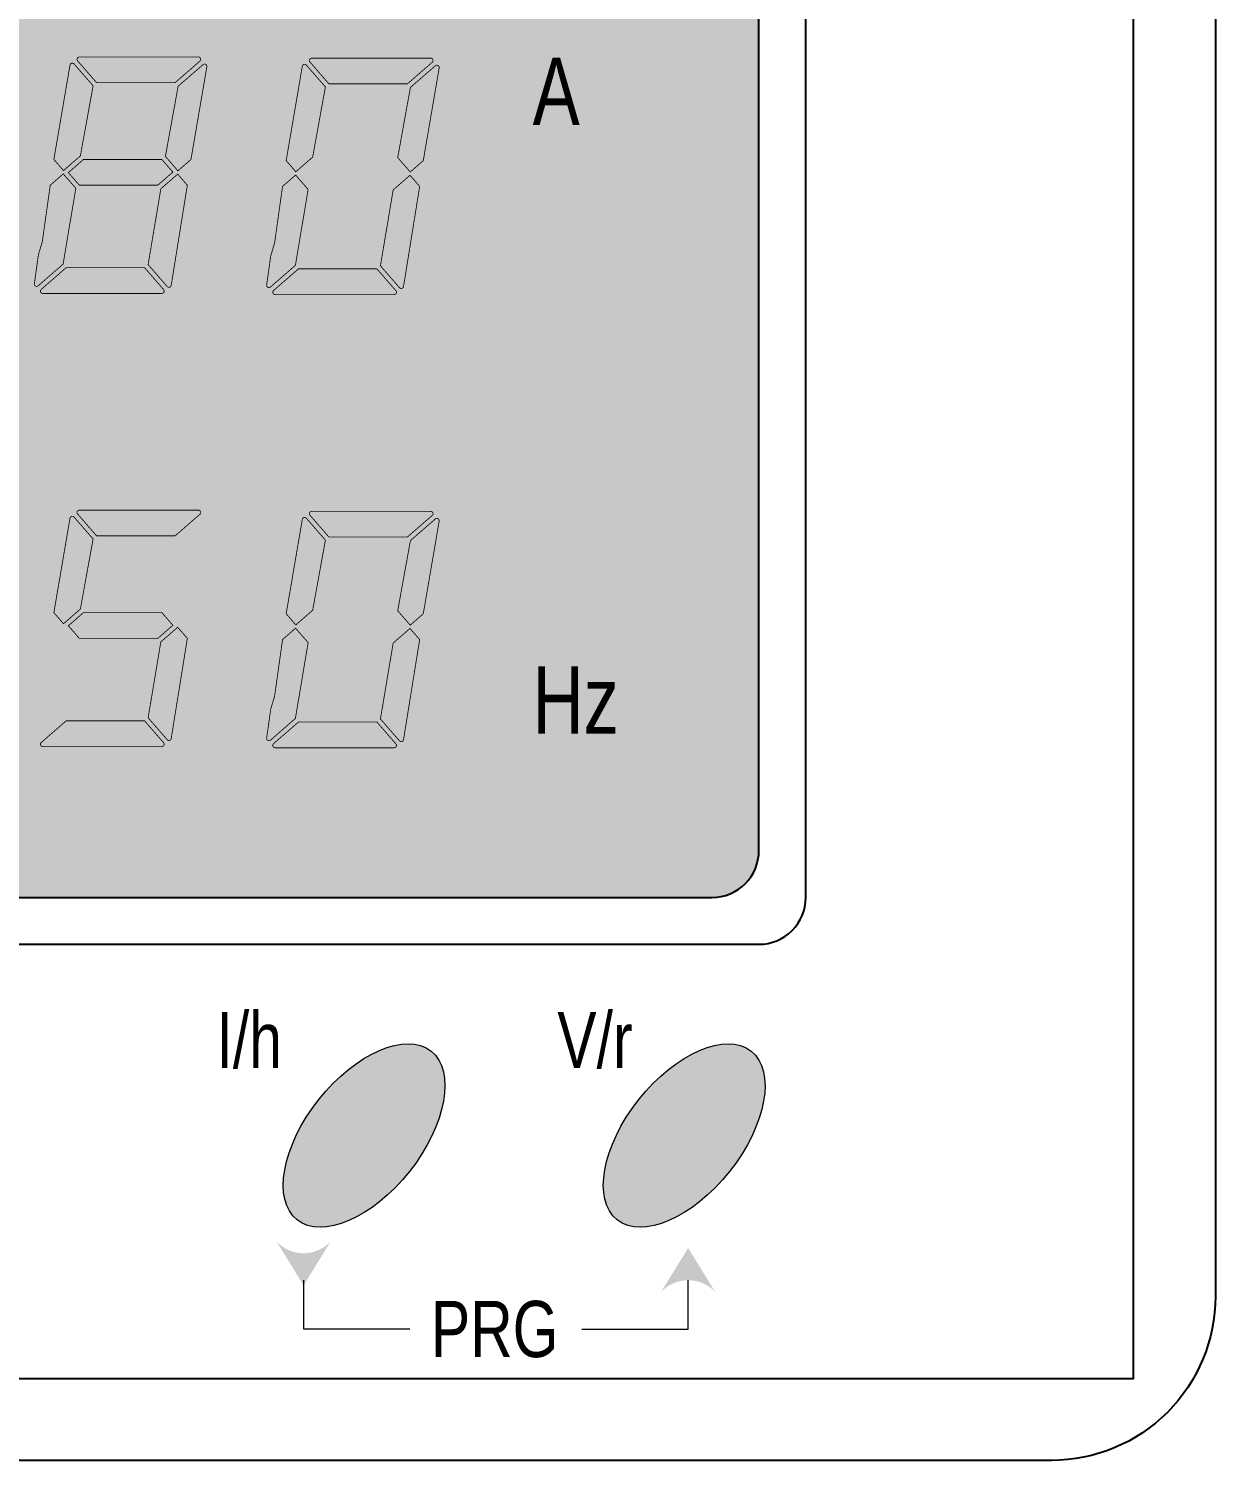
# Model space of a CAD drawing. Header units: inches. Extents: x 21 to 136330, y 8 to 58290.
# Drawn here: x 29171.1 to 29221.8, y 44334.2 to 44395.4 of the extents above; entities that cross this region are included whole.
import ezdxf

# ---------------------------------------------------------------- set-up
doc = ezdxf.new("R2010")
doc.units = ezdxf.units.IN
doc.header["$MEASUREMENT"] = 0
doc.layers.add('Text', color=4, linetype='Continuous')
doc.styles.add('T25', font='', dxfattribs={"width": 0.8})
doc.styles.get('T25').set_extended_font_data('Dotum')

# ---------------------------------------------------------------- blocks, each defined once
blk = doc.blocks.new('*U118')
at = {"lineweight": 9}
h = blk.add_hatch(color=250, dxfattribs=at)
h.set_gradient(color1=(217, 227, 231), color2=(224, 232, 235), one_color=1, tint=0.9, name='INVCYLINDER')
edge = h.paths.add_edge_path()
edge.add_line((-28, -74.958), (28, -74.958))
edge.add_arc((28, -72.958), 2, 270, 360)
edge.add_line((30, -72.958), (30, -16.958))
edge.add_arc((28, -16.958), 2, 0, 90)
edge.add_line((28, -14.958), (-28, -14.958))
edge.add_arc((-28, -16.958), 2, 90, 180)
edge.add_line((-30, -16.958), (-30, -72.958))
edge.add_arc((-28, -72.958), 2, 180, 270)
h = blk.add_hatch(color=2, dxfattribs=at)
edge = h.paths.add_edge_path()
edge.add_ellipse((13.134, -85.125), major_axis=(2.86, 3.604), ratio=0.53719, start_angle=0, end_angle=360)
h = blk.add_hatch(color=2, dxfattribs=at)
edge = h.paths.add_edge_path()
edge.add_ellipse((26.808, -85.125), major_axis=(2.86, 3.604), ratio=0.53719, start_angle=0, end_angle=360)
h = blk.add_hatch(color=2)
edge = h.paths.add_edge_path()
edge.add_arc((10.55, -88.567), 1.587, 223.66116, 316.33884)
edge.add_line((11.698, -89.663), (10.55, -91.531))
edge.add_line((10.55, -91.531), (9.401, -89.663))
h = blk.add_hatch(color=2)
edge = h.paths.add_edge_path()
edge.add_arc((26.977, -92.892), 1.587, 403.66116, 496.33884)
edge.add_line((25.829, -91.796), (26.977, -89.928))
edge.add_line((26.977, -89.928), (28.126, -91.796))
at = {"color": 2, "lineweight": 9}
for p, q in [((10.553, -93.394), (10.553, -91.307)), ((26.974, -93.394), (26.974, -91.307)), ((15.089, -93.394), (10.553, -93.394)), ((22.438, -93.394), (26.974, -93.394))]:
    blk.add_line(p, q, dxfattribs=at)
for points in [[(-42.5, 0), (42.5, 0, -0.414214), (49.5, -7), (49.5, -92, -0.414214), (42.5, -99), (-42.5, -99, -0.414214), (-49.5, -92), (-49.5, -7, -0.414214)], [(-28, -74.958), (28, -74.958, 0.414214), (30, -72.958), (30, -16.958, 0.414214), (28, -14.958), (-28, -14.958, 0.414214), (-30, -16.958), (-30, -72.958, 0.414214)]]:
    blk.add_lwpolyline(points, format="xyb", close=True)
at = {"color": 56}
blk.add_lwpolyline([(-46, -95.5), (46, -95.5), (46, -3.5), (-46, -3.5)], close=True, dxfattribs=at)
at = {"color": 252, "true_color": 0x9e9e8a}
blk.add_lwpolyline([(-30, -76.958), (30, -76.958, 0.414214), (32, -74.958), (32, -14.958, 0.414214), (30, -12.958), (-30, -12.958, 0.414214), (-32, -14.958), (-32, -74.958, 0.414214)], format="xyb", close=True, dxfattribs=at)
at = {"color": 250, "linetype": 'ByBlock', "lineweight": -2, "const_width": 0.0353}
for points in [[(0.895, -39.222), (0.888, -39.213), (0.882, -39.203), (0.877, -39.192), (0.873, -39.181), (0.871, -39.169), (0.871, -39.157), (0.874, -39.13), (0.884, -39.106), (0.9, -39.086), (0.92, -39.071), (0.944, -39.06), (0.971, -39.057), (6.056, -39.057), (6.082, -39.06), (6.106, -39.071), (6.127, -39.086), (6.142, -39.106), (6.152, -39.13), (6.156, -39.157), (6.155, -39.172), (6.152, -39.185), (6.147, -39.199), (6.14, -39.211), (6.132, -39.222), (6.121, -39.232), (5.058, -40.157), (1.707, -40.157)], [(0.895, -39.222), (0.888, -39.213), (0.882, -39.203), (0.877, -39.192), (0.873, -39.181), (0.871, -39.169), (0.871, -39.157), (0.874, -39.13), (0.884, -39.106), (0.9, -39.086), (0.92, -39.071), (0.944, -39.06), (0.971, -39.057), (6.056, -39.057), (6.082, -39.06), (6.106, -39.071), (6.127, -39.086), (6.142, -39.106), (6.152, -39.13), (6.156, -39.157), (6.155, -39.172), (6.152, -39.185), (6.147, -39.199), (6.14, -39.211), (6.132, -39.222), (6.121, -39.232), (5.058, -40.157), (1.707, -40.157)], [(0.895, -39.222), (0.888, -39.213), (0.882, -39.203), (0.877, -39.192), (0.873, -39.181), (0.871, -39.169), (0.871, -39.157), (0.874, -39.13), (0.884, -39.106), (0.9, -39.086), (0.92, -39.071), (0.944, -39.06), (0.971, -39.057), (6.056, -39.057), (6.082, -39.06), (6.106, -39.071), (6.127, -39.086), (6.142, -39.106), (6.152, -39.13), (6.156, -39.157), (6.155, -39.172), (6.152, -39.185), (6.147, -39.199), (6.14, -39.211), (6.132, -39.222), (6.121, -39.232), (5.058, -40.157), (1.707, -40.157)], [(0.895, -39.222), (0.888, -39.213), (0.882, -39.203), (0.877, -39.192), (0.873, -39.181), (0.871, -39.169), (0.871, -39.157), (0.874, -39.13), (0.884, -39.106), (0.9, -39.086), (0.92, -39.071), (0.944, -39.06), (0.971, -39.057), (6.056, -39.057), (6.082, -39.06), (6.106, -39.071), (6.127, -39.086), (6.142, -39.106), (6.152, -39.13), (6.156, -39.157), (6.155, -39.172), (6.152, -39.185), (6.147, -39.199), (6.14, -39.211), (6.132, -39.222), (6.121, -39.232), (5.058, -40.157), (1.707, -40.157)], [(10.82, -39.272), (10.812, -39.263), (10.806, -39.253), (10.801, -39.242), (10.798, -39.231), (10.796, -39.219), (10.795, -39.207), (10.799, -39.18), (10.809, -39.156), (10.824, -39.136), (10.845, -39.121), (10.868, -39.11), (10.895, -39.107), (15.98, -39.107), (16.007, -39.11), (16.031, -39.121), (16.051, -39.136), (16.067, -39.156), (16.077, -39.18), (16.08, -39.207), (16.079, -39.222), (16.076, -39.235), (16.071, -39.249), (16.065, -39.261), (16.056, -39.272), (16.046, -39.282), (14.982, -40.207), (11.632, -40.207)], [(10.82, -39.272), (10.812, -39.263), (10.806, -39.253), (10.801, -39.242), (10.798, -39.231), (10.796, -39.219), (10.795, -39.207), (10.799, -39.18), (10.809, -39.156), (10.824, -39.136), (10.845, -39.121), (10.868, -39.11), (10.895, -39.107), (15.98, -39.107), (16.007, -39.11), (16.031, -39.121), (16.051, -39.136), (16.067, -39.156), (16.077, -39.18), (16.08, -39.207), (16.079, -39.222), (16.076, -39.235), (16.071, -39.249), (16.065, -39.261), (16.056, -39.272), (16.046, -39.282), (14.982, -40.207), (11.632, -40.207)], [(10.82, -39.272), (10.812, -39.263), (10.806, -39.253), (10.801, -39.242), (10.798, -39.231), (10.796, -39.219), (10.795, -39.207), (10.799, -39.18), (10.809, -39.156), (10.824, -39.136), (10.845, -39.121), (10.868, -39.11), (10.895, -39.107), (15.98, -39.107), (16.007, -39.11), (16.031, -39.121), (16.051, -39.136), (16.067, -39.156), (16.077, -39.18), (16.08, -39.207), (16.079, -39.222), (16.076, -39.235), (16.071, -39.249), (16.065, -39.261), (16.056, -39.272), (16.046, -39.282), (14.982, -40.207), (11.632, -40.207)], [(10.82, -39.272), (10.812, -39.263), (10.806, -39.253), (10.801, -39.242), (10.798, -39.231), (10.796, -39.219), (10.795, -39.207), (10.799, -39.18), (10.809, -39.156), (10.824, -39.136), (10.845, -39.121), (10.868, -39.11), (10.895, -39.107), (15.98, -39.107), (16.007, -39.11), (16.031, -39.121), (16.051, -39.136), (16.067, -39.156), (16.077, -39.18), (16.08, -39.207), (16.079, -39.222), (16.076, -39.235), (16.071, -39.249), (16.065, -39.261), (16.056, -39.272), (16.046, -39.282), (14.982, -40.207), (11.632, -40.207)], [(0.293, -43.909), (-0.119, -43.435), (0.57, -39.405), (0.576, -39.382), (0.587, -39.361), (0.603, -39.344), (0.622, -39.331), (0.644, -39.322), (0.669, -39.319), (0.683, -39.32), (0.697, -39.323), (0.71, -39.328), (0.723, -39.335), (0.734, -39.343), (0.744, -39.354), (1.557, -40.288), (1.013, -43.284)], [(0.293, -43.909), (-0.119, -43.435), (0.57, -39.405), (0.576, -39.382), (0.587, -39.361), (0.603, -39.344), (0.622, -39.331), (0.644, -39.322), (0.669, -39.319), (0.683, -39.32), (0.697, -39.323), (0.71, -39.328), (0.723, -39.335), (0.734, -39.343), (0.744, -39.354), (1.557, -40.288), (1.013, -43.284)], [(0.293, -43.909), (-0.119, -43.435), (0.57, -39.405), (0.576, -39.382), (0.587, -39.361), (0.603, -39.344), (0.622, -39.331), (0.644, -39.322), (0.669, -39.319), (0.683, -39.32), (0.697, -39.323), (0.71, -39.328), (0.723, -39.335), (0.734, -39.343), (0.744, -39.354), (1.557, -40.288), (1.013, -43.284)], [(0.293, -43.909), (-0.119, -43.435), (0.57, -39.405), (0.576, -39.382), (0.587, -39.361), (0.603, -39.344), (0.622, -39.331), (0.644, -39.322), (0.669, -39.319), (0.683, -39.32), (0.697, -39.323), (0.71, -39.328), (0.723, -39.335), (0.734, -39.343), (0.744, -39.354), (1.557, -40.288), (1.013, -43.284)], [(4.646, -43.304), (5.189, -40.308), (6.253, -39.383), (6.262, -39.376), (6.273, -39.37), (6.283, -39.365), (6.294, -39.361), (6.306, -39.359), (6.318, -39.359), (6.345, -39.362), (6.369, -39.372), (6.389, -39.388), (6.405, -39.408), (6.415, -39.432), (6.418, -39.459), (6.418, -39.461), (6.418, -39.463), (6.418, -39.466), (6.418, -39.468), (6.418, -39.47), (6.417, -39.473), (5.738, -43.435), (5.181, -43.919)], [(4.646, -43.304), (5.189, -40.308), (6.253, -39.383), (6.262, -39.376), (6.273, -39.37), (6.283, -39.365), (6.294, -39.361), (6.306, -39.359), (6.318, -39.359), (6.345, -39.362), (6.369, -39.372), (6.389, -39.388), (6.405, -39.408), (6.415, -39.432), (6.418, -39.459), (6.418, -39.461), (6.418, -39.463), (6.418, -39.466), (6.418, -39.468), (6.418, -39.47), (6.417, -39.473), (5.738, -43.435), (5.181, -43.919)], [(4.646, -43.304), (5.189, -40.308), (6.253, -39.383), (6.262, -39.376), (6.273, -39.37), (6.283, -39.365), (6.294, -39.361), (6.306, -39.359), (6.318, -39.359), (6.345, -39.362), (6.369, -39.372), (6.389, -39.388), (6.405, -39.408), (6.415, -39.432), (6.418, -39.459), (6.418, -39.461), (6.418, -39.463), (6.418, -39.466), (6.418, -39.468), (6.418, -39.47), (6.417, -39.473), (5.738, -43.435), (5.181, -43.919)], [(4.646, -43.304), (5.189, -40.308), (6.253, -39.383), (6.262, -39.376), (6.273, -39.37), (6.283, -39.365), (6.294, -39.361), (6.306, -39.359), (6.318, -39.359), (6.345, -39.362), (6.369, -39.372), (6.389, -39.388), (6.405, -39.408), (6.415, -39.432), (6.418, -39.459), (6.418, -39.461), (6.418, -39.463), (6.418, -39.466), (6.418, -39.468), (6.418, -39.47), (6.417, -39.473), (5.738, -43.435), (5.181, -43.919)], [(10.218, -43.959), (9.805, -43.485), (10.494, -39.455), (10.5, -39.432), (10.512, -39.411), (10.527, -39.394), (10.547, -39.381), (10.569, -39.372), (10.593, -39.369), (10.608, -39.37), (10.622, -39.373), (10.635, -39.378), (10.647, -39.385), (10.658, -39.393), (10.669, -39.404), (11.481, -40.338), (10.937, -43.334)], [(10.218, -43.959), (9.805, -43.485), (10.494, -39.455), (10.5, -39.432), (10.512, -39.411), (10.527, -39.394), (10.547, -39.381), (10.569, -39.372), (10.593, -39.369), (10.608, -39.37), (10.622, -39.373), (10.635, -39.378), (10.647, -39.385), (10.658, -39.393), (10.669, -39.404), (11.481, -40.338), (10.937, -43.334)], [(10.218, -43.959), (9.805, -43.485), (10.494, -39.455), (10.5, -39.432), (10.512, -39.411), (10.527, -39.394), (10.547, -39.381), (10.569, -39.372), (10.593, -39.369), (10.608, -39.37), (10.622, -39.373), (10.635, -39.378), (10.647, -39.385), (10.658, -39.393), (10.669, -39.404), (11.481, -40.338), (10.937, -43.334)], [(10.218, -43.959), (9.805, -43.485), (10.494, -39.455), (10.5, -39.432), (10.512, -39.411), (10.527, -39.394), (10.547, -39.381), (10.569, -39.372), (10.593, -39.369), (10.608, -39.37), (10.622, -39.373), (10.635, -39.378), (10.647, -39.385), (10.658, -39.393), (10.669, -39.404), (11.481, -40.338), (10.937, -43.334)], [(14.57, -43.354), (15.113, -40.358), (16.177, -39.433), (16.187, -39.426), (16.197, -39.42), (16.207, -39.415), (16.219, -39.411), (16.23, -39.409), (16.243, -39.409), (16.269, -39.412), (16.293, -39.422), (16.313, -39.438), (16.329, -39.458), (16.339, -39.482), (16.343, -39.509), (16.343, -39.511), (16.342, -39.513), (16.342, -39.516), (16.342, -39.518), (16.342, -39.52), (16.342, -39.523), (15.662, -43.485), (15.105, -43.969)], [(14.57, -43.354), (15.113, -40.358), (16.177, -39.433), (16.187, -39.426), (16.197, -39.42), (16.207, -39.415), (16.219, -39.411), (16.23, -39.409), (16.243, -39.409), (16.269, -39.412), (16.293, -39.422), (16.313, -39.438), (16.329, -39.458), (16.339, -39.482), (16.343, -39.509), (16.343, -39.511), (16.342, -39.513), (16.342, -39.516), (16.342, -39.518), (16.342, -39.52), (16.342, -39.523), (15.662, -43.485), (15.105, -43.969)], [(14.57, -43.354), (15.113, -40.358), (16.177, -39.433), (16.187, -39.426), (16.197, -39.42), (16.207, -39.415), (16.219, -39.411), (16.23, -39.409), (16.243, -39.409), (16.269, -39.412), (16.293, -39.422), (16.313, -39.438), (16.329, -39.458), (16.339, -39.482), (16.343, -39.509), (16.343, -39.511), (16.342, -39.513), (16.342, -39.516), (16.342, -39.518), (16.342, -39.52), (16.342, -39.523), (15.662, -43.485), (15.105, -43.969)], [(14.57, -43.354), (15.113, -40.358), (16.177, -39.433), (16.187, -39.426), (16.197, -39.42), (16.207, -39.415), (16.219, -39.411), (16.23, -39.409), (16.243, -39.409), (16.269, -39.412), (16.293, -39.422), (16.313, -39.438), (16.329, -39.458), (16.339, -39.482), (16.343, -39.509), (16.343, -39.511), (16.342, -39.513), (16.342, -39.516), (16.342, -39.518), (16.342, -39.52), (16.342, -39.523), (15.662, -43.485), (15.105, -43.969)], [(0.97, -44.535), (0.5, -43.995), (1.144, -43.435), (4.495, -43.435), (4.964, -43.975), (4.32, -44.535)], [(0.97, -44.535), (0.5, -43.995), (1.144, -43.435), (4.495, -43.435), (4.964, -43.975), (4.32, -44.535)], [(0.97, -44.535), (0.5, -43.995), (1.144, -43.435), (4.495, -43.435), (4.964, -43.975), (4.32, -44.535)], [(0.97, -44.535), (0.5, -43.995), (1.144, -43.435), (4.495, -43.435), (4.964, -43.975), (4.32, -44.535)], [(-0.788, -48.83), (0.275, -47.906), (0.819, -44.666), (0.284, -44.05), (-0.274, -44.535), (-0.324, -44.894), (-0.45, -45.791), (-0.614, -46.957), (-0.778, -47.496), (-0.904, -48.394), (-0.954, -48.755), (-0.951, -48.782), (-0.94, -48.805), (-0.925, -48.826), (-0.905, -48.841), (-0.881, -48.851), (-0.854, -48.855), (-0.842, -48.854), (-0.83, -48.852), (-0.819, -48.849), (-0.808, -48.844), (-0.798, -48.838)], [(-0.788, -48.83), (0.275, -47.906), (0.819, -44.666), (0.284, -44.05), (-0.274, -44.535), (-0.324, -44.894), (-0.45, -45.791), (-0.614, -46.957), (-0.778, -47.496), (-0.904, -48.394), (-0.954, -48.755), (-0.951, -48.782), (-0.94, -48.805), (-0.925, -48.826), (-0.905, -48.841), (-0.881, -48.851), (-0.854, -48.855), (-0.842, -48.854), (-0.83, -48.852), (-0.819, -48.849), (-0.808, -48.844), (-0.798, -48.838)], [(-0.788, -48.83), (0.275, -47.906), (0.819, -44.666), (0.284, -44.05), (-0.274, -44.535), (-0.324, -44.894), (-0.45, -45.791), (-0.614, -46.957), (-0.778, -47.496), (-0.904, -48.394), (-0.954, -48.755), (-0.951, -48.782), (-0.94, -48.805), (-0.925, -48.826), (-0.905, -48.841), (-0.881, -48.851), (-0.854, -48.855), (-0.842, -48.854), (-0.83, -48.852), (-0.819, -48.849), (-0.808, -48.844), (-0.798, -48.838)], [(-0.788, -48.83), (0.275, -47.906), (0.819, -44.666), (0.284, -44.05), (-0.274, -44.535), (-0.324, -44.894), (-0.45, -45.791), (-0.614, -46.957), (-0.778, -47.496), (-0.904, -48.394), (-0.954, -48.755), (-0.951, -48.782), (-0.94, -48.805), (-0.925, -48.826), (-0.905, -48.841), (-0.881, -48.851), (-0.854, -48.855), (-0.842, -48.854), (-0.83, -48.852), (-0.819, -48.849), (-0.808, -48.844), (-0.798, -48.838)], [(5.583, -44.535), (5.171, -44.06), (4.451, -44.686), (3.908, -47.926), (4.72, -48.86), (4.73, -48.871), (4.742, -48.879), (4.754, -48.886), (4.767, -48.891), (4.781, -48.894), (4.795, -48.894), (4.82, -48.892), (4.842, -48.883), (4.861, -48.87), (4.877, -48.853), (4.888, -48.832), (4.894, -48.808)], [(5.583, -44.535), (5.171, -44.06), (4.451, -44.686), (3.908, -47.926), (4.72, -48.86), (4.73, -48.871), (4.742, -48.879), (4.754, -48.886), (4.767, -48.891), (4.781, -48.894), (4.795, -48.894), (4.82, -48.892), (4.842, -48.883), (4.861, -48.87), (4.877, -48.853), (4.888, -48.832), (4.894, -48.808)], [(5.583, -44.535), (5.171, -44.06), (4.451, -44.686), (3.908, -47.926), (4.72, -48.86), (4.73, -48.871), (4.742, -48.879), (4.754, -48.886), (4.767, -48.891), (4.781, -48.894), (4.795, -48.894), (4.82, -48.892), (4.842, -48.883), (4.861, -48.87), (4.877, -48.853), (4.888, -48.832), (4.894, -48.808)], [(5.583, -44.535), (5.171, -44.06), (4.451, -44.686), (3.908, -47.926), (4.72, -48.86), (4.73, -48.871), (4.742, -48.879), (4.754, -48.886), (4.767, -48.891), (4.781, -48.894), (4.795, -48.894), (4.82, -48.892), (4.842, -48.883), (4.861, -48.87), (4.877, -48.853), (4.888, -48.832), (4.894, -48.808)], [(9.136, -48.88), (10.199, -47.956), (10.743, -44.716), (10.208, -44.1), (9.651, -44.585), (9.6, -44.944), (9.474, -45.841), (9.31, -47.007), (9.147, -47.546), (9.021, -48.444), (8.97, -48.805), (8.974, -48.832), (8.984, -48.855), (9, -48.876), (9.02, -48.891), (9.044, -48.901), (9.07, -48.905), (9.083, -48.904), (9.094, -48.902), (9.105, -48.899), (9.116, -48.894), (9.126, -48.888)], [(9.136, -48.88), (10.199, -47.956), (10.743, -44.716), (10.208, -44.1), (9.651, -44.585), (9.6, -44.944), (9.474, -45.841), (9.31, -47.007), (9.147, -47.546), (9.021, -48.444), (8.97, -48.805), (8.974, -48.832), (8.984, -48.855), (9, -48.876), (9.02, -48.891), (9.044, -48.901), (9.07, -48.905), (9.083, -48.904), (9.094, -48.902), (9.105, -48.899), (9.116, -48.894), (9.126, -48.888)], [(9.136, -48.88), (10.199, -47.956), (10.743, -44.716), (10.208, -44.1), (9.651, -44.585), (9.6, -44.944), (9.474, -45.841), (9.31, -47.007), (9.147, -47.546), (9.021, -48.444), (8.97, -48.805), (8.974, -48.832), (8.984, -48.855), (9, -48.876), (9.02, -48.891), (9.044, -48.901), (9.07, -48.905), (9.083, -48.904), (9.094, -48.902), (9.105, -48.899), (9.116, -48.894), (9.126, -48.888)], [(9.136, -48.88), (10.199, -47.956), (10.743, -44.716), (10.208, -44.1), (9.651, -44.585), (9.6, -44.944), (9.474, -45.841), (9.31, -47.007), (9.147, -47.546), (9.021, -48.444), (8.97, -48.805), (8.974, -48.832), (8.984, -48.855), (9, -48.876), (9.02, -48.891), (9.044, -48.901), (9.07, -48.905), (9.083, -48.904), (9.094, -48.902), (9.105, -48.899), (9.116, -48.894), (9.126, -48.888)], [(15.508, -44.585), (15.095, -44.11), (14.376, -44.736), (13.832, -47.976), (14.644, -48.91), (14.655, -48.921), (14.666, -48.929), (14.678, -48.936), (14.691, -48.941), (14.705, -48.944), (14.72, -48.944), (14.744, -48.942), (14.766, -48.933), (14.786, -48.92), (14.801, -48.903), (14.813, -48.882), (14.819, -48.858)], [(15.508, -44.585), (15.095, -44.11), (14.376, -44.736), (13.832, -47.976), (14.644, -48.91), (14.655, -48.921), (14.666, -48.929), (14.678, -48.936), (14.691, -48.941), (14.705, -48.944), (14.72, -48.944), (14.744, -48.942), (14.766, -48.933), (14.786, -48.92), (14.801, -48.903), (14.813, -48.882), (14.819, -48.858)], [(15.508, -44.585), (15.095, -44.11), (14.376, -44.736), (13.832, -47.976), (14.644, -48.91), (14.655, -48.921), (14.666, -48.929), (14.678, -48.936), (14.691, -48.941), (14.705, -48.944), (14.72, -48.944), (14.744, -48.942), (14.766, -48.933), (14.786, -48.92), (14.801, -48.903), (14.813, -48.882), (14.819, -48.858)], [(15.508, -44.585), (15.095, -44.11), (14.376, -44.736), (13.832, -47.976), (14.644, -48.91), (14.655, -48.921), (14.666, -48.929), (14.678, -48.936), (14.691, -48.941), (14.705, -48.944), (14.72, -48.944), (14.744, -48.942), (14.766, -48.933), (14.786, -48.92), (14.801, -48.903), (14.813, -48.882), (14.819, -48.858)], [(-0.592, -49.157), (-0.618, -49.153), (-0.642, -49.143), (-0.662, -49.128), (-0.678, -49.107), (-0.688, -49.083), (-0.692, -49.057), (-0.691, -49.042), (-0.688, -49.028), (-0.683, -49.015), (-0.676, -49.003), (-0.668, -48.992), (-0.657, -48.981), (0.406, -48.057), (3.757, -48.057), (4.569, -48.991), (4.577, -49.001), (4.583, -49.011), (4.587, -49.022), (4.591, -49.033), (4.593, -49.045), (4.594, -49.057), (4.59, -49.083), (4.58, -49.107), (4.564, -49.128), (4.544, -49.143), (4.52, -49.153), (4.493, -49.157)], [(-0.592, -49.157), (-0.618, -49.153), (-0.642, -49.143), (-0.662, -49.128), (-0.678, -49.107), (-0.688, -49.083), (-0.692, -49.057), (-0.691, -49.042), (-0.688, -49.028), (-0.683, -49.015), (-0.676, -49.003), (-0.668, -48.992), (-0.657, -48.981), (0.406, -48.057), (3.757, -48.057), (4.569, -48.991), (4.577, -49.001), (4.583, -49.011), (4.587, -49.022), (4.591, -49.033), (4.593, -49.045), (4.594, -49.057), (4.59, -49.083), (4.58, -49.107), (4.564, -49.128), (4.544, -49.143), (4.52, -49.153), (4.493, -49.157)], [(-0.592, -49.157), (-0.618, -49.153), (-0.642, -49.143), (-0.662, -49.128), (-0.678, -49.107), (-0.688, -49.083), (-0.692, -49.057), (-0.691, -49.042), (-0.688, -49.028), (-0.683, -49.015), (-0.676, -49.003), (-0.668, -48.992), (-0.657, -48.981), (0.406, -48.057), (3.757, -48.057), (4.569, -48.991), (4.577, -49.001), (4.583, -49.011), (4.587, -49.022), (4.591, -49.033), (4.593, -49.045), (4.594, -49.057), (4.59, -49.083), (4.58, -49.107), (4.564, -49.128), (4.544, -49.143), (4.52, -49.153), (4.493, -49.157)], [(-0.592, -49.157), (-0.618, -49.153), (-0.642, -49.143), (-0.662, -49.128), (-0.678, -49.107), (-0.688, -49.083), (-0.692, -49.057), (-0.691, -49.042), (-0.688, -49.028), (-0.683, -49.015), (-0.676, -49.003), (-0.668, -48.992), (-0.657, -48.981), (0.406, -48.057), (3.757, -48.057), (4.569, -48.991), (4.577, -49.001), (4.583, -49.011), (4.587, -49.022), (4.591, -49.033), (4.593, -49.045), (4.594, -49.057), (4.59, -49.083), (4.58, -49.107), (4.564, -49.128), (4.544, -49.143), (4.52, -49.153), (4.493, -49.157)], [(9.333, -49.207), (9.306, -49.203), (9.282, -49.193), (9.262, -49.178), (9.246, -49.157), (9.236, -49.133), (9.233, -49.107), (9.234, -49.092), (9.237, -49.078), (9.241, -49.065), (9.248, -49.053), (9.257, -49.042), (9.267, -49.031), (10.331, -48.107), (13.681, -48.107), (14.493, -49.041), (14.501, -49.051), (14.507, -49.061), (14.512, -49.072), (14.515, -49.083), (14.517, -49.095), (14.518, -49.107), (14.514, -49.133), (14.504, -49.157), (14.489, -49.178), (14.468, -49.193), (14.444, -49.203), (14.418, -49.207)], [(9.333, -49.207), (9.306, -49.203), (9.282, -49.193), (9.262, -49.178), (9.246, -49.157), (9.236, -49.133), (9.233, -49.107), (9.234, -49.092), (9.237, -49.078), (9.241, -49.065), (9.248, -49.053), (9.257, -49.042), (9.267, -49.031), (10.331, -48.107), (13.681, -48.107), (14.493, -49.041), (14.501, -49.051), (14.507, -49.061), (14.512, -49.072), (14.515, -49.083), (14.517, -49.095), (14.518, -49.107), (14.514, -49.133), (14.504, -49.157), (14.489, -49.178), (14.468, -49.193), (14.444, -49.203), (14.418, -49.207)], [(9.333, -49.207), (9.306, -49.203), (9.282, -49.193), (9.262, -49.178), (9.246, -49.157), (9.236, -49.133), (9.233, -49.107), (9.234, -49.092), (9.237, -49.078), (9.241, -49.065), (9.248, -49.053), (9.257, -49.042), (9.267, -49.031), (10.331, -48.107), (13.681, -48.107), (14.493, -49.041), (14.501, -49.051), (14.507, -49.061), (14.512, -49.072), (14.515, -49.083), (14.517, -49.095), (14.518, -49.107), (14.514, -49.133), (14.504, -49.157), (14.489, -49.178), (14.468, -49.193), (14.444, -49.203), (14.418, -49.207)], [(9.333, -49.207), (9.306, -49.203), (9.282, -49.193), (9.262, -49.178), (9.246, -49.157), (9.236, -49.133), (9.233, -49.107), (9.234, -49.092), (9.237, -49.078), (9.241, -49.065), (9.248, -49.053), (9.257, -49.042), (9.267, -49.031), (10.331, -48.107), (13.681, -48.107), (14.493, -49.041), (14.501, -49.051), (14.507, -49.061), (14.512, -49.072), (14.515, -49.083), (14.517, -49.095), (14.518, -49.107), (14.514, -49.133), (14.504, -49.157), (14.489, -49.178), (14.468, -49.193), (14.444, -49.203), (14.418, -49.207)], [(0.293, -63.265), (-0.119, -62.791), (0.57, -58.761), (0.576, -58.738), (0.587, -58.717), (0.603, -58.7), (0.622, -58.687), (0.644, -58.678), (0.669, -58.675), (0.683, -58.676), (0.697, -58.679), (0.71, -58.684), (0.723, -58.691), (0.734, -58.699), (0.744, -58.71), (1.557, -59.644), (1.013, -62.64)], [(0.293, -63.265), (-0.119, -62.791), (0.57, -58.761), (0.576, -58.738), (0.587, -58.717), (0.603, -58.7), (0.622, -58.687), (0.644, -58.678), (0.669, -58.675), (0.683, -58.676), (0.697, -58.679), (0.71, -58.684), (0.723, -58.691), (0.734, -58.699), (0.744, -58.71), (1.557, -59.644), (1.013, -62.64)], [(0.293, -63.265), (-0.119, -62.791), (0.57, -58.761), (0.576, -58.738), (0.587, -58.717), (0.603, -58.7), (0.622, -58.687), (0.644, -58.678), (0.669, -58.675), (0.683, -58.676), (0.697, -58.679), (0.71, -58.684), (0.723, -58.691), (0.734, -58.699), (0.744, -58.71), (1.557, -59.644), (1.013, -62.64)], [(0.293, -63.265), (-0.119, -62.791), (0.57, -58.761), (0.576, -58.738), (0.587, -58.717), (0.603, -58.7), (0.622, -58.687), (0.644, -58.678), (0.669, -58.675), (0.683, -58.676), (0.697, -58.679), (0.71, -58.684), (0.723, -58.691), (0.734, -58.699), (0.744, -58.71), (1.557, -59.644), (1.013, -62.64)], [(0.895, -58.578), (0.888, -58.569), (0.882, -58.559), (0.877, -58.548), (0.873, -58.537), (0.871, -58.525), (0.871, -58.513), (0.874, -58.486), (0.884, -58.462), (0.9, -58.442), (0.92, -58.427), (0.944, -58.416), (0.971, -58.413), (6.056, -58.413), (6.082, -58.416), (6.106, -58.427), (6.127, -58.442), (6.142, -58.462), (6.152, -58.486), (6.156, -58.513), (6.155, -58.528), (6.152, -58.541), (6.147, -58.555), (6.14, -58.567), (6.132, -58.578), (6.121, -58.588), (5.058, -59.513), (1.707, -59.513)], [(0.895, -58.578), (0.888, -58.569), (0.882, -58.559), (0.877, -58.548), (0.873, -58.537), (0.871, -58.525), (0.871, -58.513), (0.874, -58.486), (0.884, -58.462), (0.9, -58.442), (0.92, -58.427), (0.944, -58.416), (0.971, -58.413), (6.056, -58.413), (6.082, -58.416), (6.106, -58.427), (6.127, -58.442), (6.142, -58.462), (6.152, -58.486), (6.156, -58.513), (6.155, -58.528), (6.152, -58.541), (6.147, -58.555), (6.14, -58.567), (6.132, -58.578), (6.121, -58.588), (5.058, -59.513), (1.707, -59.513)], [(0.895, -58.578), (0.888, -58.569), (0.882, -58.559), (0.877, -58.548), (0.873, -58.537), (0.871, -58.525), (0.871, -58.513), (0.874, -58.486), (0.884, -58.462), (0.9, -58.442), (0.92, -58.427), (0.944, -58.416), (0.971, -58.413), (6.056, -58.413), (6.082, -58.416), (6.106, -58.427), (6.127, -58.442), (6.142, -58.462), (6.152, -58.486), (6.156, -58.513), (6.155, -58.528), (6.152, -58.541), (6.147, -58.555), (6.14, -58.567), (6.132, -58.578), (6.121, -58.588), (5.058, -59.513), (1.707, -59.513)], [(0.895, -58.578), (0.888, -58.569), (0.882, -58.559), (0.877, -58.548), (0.873, -58.537), (0.871, -58.525), (0.871, -58.513), (0.874, -58.486), (0.884, -58.462), (0.9, -58.442), (0.92, -58.427), (0.944, -58.416), (0.971, -58.413), (6.056, -58.413), (6.082, -58.416), (6.106, -58.427), (6.127, -58.442), (6.142, -58.462), (6.152, -58.486), (6.156, -58.513), (6.155, -58.528), (6.152, -58.541), (6.147, -58.555), (6.14, -58.567), (6.132, -58.578), (6.121, -58.588), (5.058, -59.513), (1.707, -59.513)], [(10.82, -58.628), (10.812, -58.619), (10.806, -58.609), (10.801, -58.598), (10.798, -58.587), (10.796, -58.575), (10.795, -58.563), (10.799, -58.536), (10.809, -58.512), (10.824, -58.492), (10.845, -58.477), (10.868, -58.466), (10.895, -58.463), (15.98, -58.463), (16.007, -58.466), (16.031, -58.477), (16.051, -58.492), (16.067, -58.512), (16.077, -58.536), (16.08, -58.563), (16.079, -58.578), (16.076, -58.591), (16.071, -58.605), (16.065, -58.617), (16.056, -58.628), (16.046, -58.638), (14.982, -59.563), (11.632, -59.563)], [(10.82, -58.628), (10.812, -58.619), (10.806, -58.609), (10.801, -58.598), (10.798, -58.587), (10.796, -58.575), (10.795, -58.563), (10.799, -58.536), (10.809, -58.512), (10.824, -58.492), (10.845, -58.477), (10.868, -58.466), (10.895, -58.463), (15.98, -58.463), (16.007, -58.466), (16.031, -58.477), (16.051, -58.492), (16.067, -58.512), (16.077, -58.536), (16.08, -58.563), (16.079, -58.578), (16.076, -58.591), (16.071, -58.605), (16.065, -58.617), (16.056, -58.628), (16.046, -58.638), (14.982, -59.563), (11.632, -59.563)], [(10.82, -58.628), (10.812, -58.619), (10.806, -58.609), (10.801, -58.598), (10.798, -58.587), (10.796, -58.575), (10.795, -58.563), (10.799, -58.536), (10.809, -58.512), (10.824, -58.492), (10.845, -58.477), (10.868, -58.466), (10.895, -58.463), (15.98, -58.463), (16.007, -58.466), (16.031, -58.477), (16.051, -58.492), (16.067, -58.512), (16.077, -58.536), (16.08, -58.563), (16.079, -58.578), (16.076, -58.591), (16.071, -58.605), (16.065, -58.617), (16.056, -58.628), (16.046, -58.638), (14.982, -59.563), (11.632, -59.563)], [(10.82, -58.628), (10.812, -58.619), (10.806, -58.609), (10.801, -58.598), (10.798, -58.587), (10.796, -58.575), (10.795, -58.563), (10.799, -58.536), (10.809, -58.512), (10.824, -58.492), (10.845, -58.477), (10.868, -58.466), (10.895, -58.463), (15.98, -58.463), (16.007, -58.466), (16.031, -58.477), (16.051, -58.492), (16.067, -58.512), (16.077, -58.536), (16.08, -58.563), (16.079, -58.578), (16.076, -58.591), (16.071, -58.605), (16.065, -58.617), (16.056, -58.628), (16.046, -58.638), (14.982, -59.563), (11.632, -59.563)], [(10.218, -63.315), (9.805, -62.841), (10.494, -58.811), (10.5, -58.788), (10.512, -58.767), (10.527, -58.75), (10.547, -58.737), (10.569, -58.728), (10.593, -58.725), (10.608, -58.726), (10.622, -58.729), (10.635, -58.734), (10.647, -58.741), (10.658, -58.749), (10.669, -58.76), (11.481, -59.694), (10.937, -62.69)], [(10.218, -63.315), (9.805, -62.841), (10.494, -58.811), (10.5, -58.788), (10.512, -58.767), (10.527, -58.75), (10.547, -58.737), (10.569, -58.728), (10.593, -58.725), (10.608, -58.726), (10.622, -58.729), (10.635, -58.734), (10.647, -58.741), (10.658, -58.749), (10.669, -58.76), (11.481, -59.694), (10.937, -62.69)], [(10.218, -63.315), (9.805, -62.841), (10.494, -58.811), (10.5, -58.788), (10.512, -58.767), (10.527, -58.75), (10.547, -58.737), (10.569, -58.728), (10.593, -58.725), (10.608, -58.726), (10.622, -58.729), (10.635, -58.734), (10.647, -58.741), (10.658, -58.749), (10.669, -58.76), (11.481, -59.694), (10.937, -62.69)], [(10.218, -63.315), (9.805, -62.841), (10.494, -58.811), (10.5, -58.788), (10.512, -58.767), (10.527, -58.75), (10.547, -58.737), (10.569, -58.728), (10.593, -58.725), (10.608, -58.726), (10.622, -58.729), (10.635, -58.734), (10.647, -58.741), (10.658, -58.749), (10.669, -58.76), (11.481, -59.694), (10.937, -62.69)], [(14.57, -62.71), (15.113, -59.714), (16.177, -58.789), (16.187, -58.782), (16.197, -58.776), (16.207, -58.771), (16.219, -58.767), (16.23, -58.765), (16.243, -58.765), (16.269, -58.768), (16.293, -58.778), (16.313, -58.794), (16.329, -58.814), (16.339, -58.838), (16.343, -58.865), (16.343, -58.867), (16.342, -58.869), (16.342, -58.872), (16.342, -58.874), (16.342, -58.876), (16.342, -58.879), (15.662, -62.841), (15.105, -63.325)], [(14.57, -62.71), (15.113, -59.714), (16.177, -58.789), (16.187, -58.782), (16.197, -58.776), (16.207, -58.771), (16.219, -58.767), (16.23, -58.765), (16.243, -58.765), (16.269, -58.768), (16.293, -58.778), (16.313, -58.794), (16.329, -58.814), (16.339, -58.838), (16.343, -58.865), (16.343, -58.867), (16.342, -58.869), (16.342, -58.872), (16.342, -58.874), (16.342, -58.876), (16.342, -58.879), (15.662, -62.841), (15.105, -63.325)], [(14.57, -62.71), (15.113, -59.714), (16.177, -58.789), (16.187, -58.782), (16.197, -58.776), (16.207, -58.771), (16.219, -58.767), (16.23, -58.765), (16.243, -58.765), (16.269, -58.768), (16.293, -58.778), (16.313, -58.794), (16.329, -58.814), (16.339, -58.838), (16.343, -58.865), (16.343, -58.867), (16.342, -58.869), (16.342, -58.872), (16.342, -58.874), (16.342, -58.876), (16.342, -58.879), (15.662, -62.841), (15.105, -63.325)], [(14.57, -62.71), (15.113, -59.714), (16.177, -58.789), (16.187, -58.782), (16.197, -58.776), (16.207, -58.771), (16.219, -58.767), (16.23, -58.765), (16.243, -58.765), (16.269, -58.768), (16.293, -58.778), (16.313, -58.794), (16.329, -58.814), (16.339, -58.838), (16.343, -58.865), (16.343, -58.867), (16.342, -58.869), (16.342, -58.872), (16.342, -58.874), (16.342, -58.876), (16.342, -58.879), (15.662, -62.841), (15.105, -63.325)], [(0.97, -63.891), (0.5, -63.351), (1.144, -62.791), (4.495, -62.791), (4.964, -63.331), (4.32, -63.891)], [(0.97, -63.891), (0.5, -63.351), (1.144, -62.791), (4.495, -62.791), (4.964, -63.331), (4.32, -63.891)], [(0.97, -63.891), (0.5, -63.351), (1.144, -62.791), (4.495, -62.791), (4.964, -63.331), (4.32, -63.891)], [(0.97, -63.891), (0.5, -63.351), (1.144, -62.791), (4.495, -62.791), (4.964, -63.331), (4.32, -63.891)], [(5.583, -63.891), (5.171, -63.416), (4.451, -64.042), (3.908, -67.282), (4.72, -68.216), (4.73, -68.227), (4.742, -68.235), (4.754, -68.242), (4.767, -68.247), (4.781, -68.25), (4.795, -68.25), (4.82, -68.248), (4.842, -68.239), (4.861, -68.226), (4.877, -68.209), (4.888, -68.188), (4.894, -68.164)], [(5.583, -63.891), (5.171, -63.416), (4.451, -64.042), (3.908, -67.282), (4.72, -68.216), (4.73, -68.227), (4.742, -68.235), (4.754, -68.242), (4.767, -68.247), (4.781, -68.25), (4.795, -68.25), (4.82, -68.248), (4.842, -68.239), (4.861, -68.226), (4.877, -68.209), (4.888, -68.188), (4.894, -68.164)], [(5.583, -63.891), (5.171, -63.416), (4.451, -64.042), (3.908, -67.282), (4.72, -68.216), (4.73, -68.227), (4.742, -68.235), (4.754, -68.242), (4.767, -68.247), (4.781, -68.25), (4.795, -68.25), (4.82, -68.248), (4.842, -68.239), (4.861, -68.226), (4.877, -68.209), (4.888, -68.188), (4.894, -68.164)], [(5.583, -63.891), (5.171, -63.416), (4.451, -64.042), (3.908, -67.282), (4.72, -68.216), (4.73, -68.227), (4.742, -68.235), (4.754, -68.242), (4.767, -68.247), (4.781, -68.25), (4.795, -68.25), (4.82, -68.248), (4.842, -68.239), (4.861, -68.226), (4.877, -68.209), (4.888, -68.188), (4.894, -68.164)], [(9.136, -68.236), (10.199, -67.312), (10.743, -64.072), (10.208, -63.456), (9.651, -63.941), (9.6, -64.3), (9.474, -65.197), (9.31, -66.363), (9.147, -66.902), (9.021, -67.8), (8.97, -68.161), (8.974, -68.188), (8.984, -68.211), (9, -68.232), (9.02, -68.247), (9.044, -68.257), (9.07, -68.261), (9.083, -68.26), (9.094, -68.258), (9.105, -68.255), (9.116, -68.25), (9.126, -68.244)], [(9.136, -68.236), (10.199, -67.312), (10.743, -64.072), (10.208, -63.456), (9.651, -63.941), (9.6, -64.3), (9.474, -65.197), (9.31, -66.363), (9.147, -66.902), (9.021, -67.8), (8.97, -68.161), (8.974, -68.188), (8.984, -68.211), (9, -68.232), (9.02, -68.247), (9.044, -68.257), (9.07, -68.261), (9.083, -68.26), (9.094, -68.258), (9.105, -68.255), (9.116, -68.25), (9.126, -68.244)], [(9.136, -68.236), (10.199, -67.312), (10.743, -64.072), (10.208, -63.456), (9.651, -63.941), (9.6, -64.3), (9.474, -65.197), (9.31, -66.363), (9.147, -66.902), (9.021, -67.8), (8.97, -68.161), (8.974, -68.188), (8.984, -68.211), (9, -68.232), (9.02, -68.247), (9.044, -68.257), (9.07, -68.261), (9.083, -68.26), (9.094, -68.258), (9.105, -68.255), (9.116, -68.25), (9.126, -68.244)], [(9.136, -68.236), (10.199, -67.312), (10.743, -64.072), (10.208, -63.456), (9.651, -63.941), (9.6, -64.3), (9.474, -65.197), (9.31, -66.363), (9.147, -66.902), (9.021, -67.8), (8.97, -68.161), (8.974, -68.188), (8.984, -68.211), (9, -68.232), (9.02, -68.247), (9.044, -68.257), (9.07, -68.261), (9.083, -68.26), (9.094, -68.258), (9.105, -68.255), (9.116, -68.25), (9.126, -68.244)], [(15.508, -63.941), (15.095, -63.466), (14.376, -64.092), (13.832, -67.332), (14.644, -68.266), (14.655, -68.277), (14.666, -68.285), (14.678, -68.292), (14.691, -68.297), (14.705, -68.3), (14.72, -68.3), (14.744, -68.298), (14.766, -68.289), (14.786, -68.276), (14.801, -68.259), (14.813, -68.238), (14.819, -68.214)], [(15.508, -63.941), (15.095, -63.466), (14.376, -64.092), (13.832, -67.332), (14.644, -68.266), (14.655, -68.277), (14.666, -68.285), (14.678, -68.292), (14.691, -68.297), (14.705, -68.3), (14.72, -68.3), (14.744, -68.298), (14.766, -68.289), (14.786, -68.276), (14.801, -68.259), (14.813, -68.238), (14.819, -68.214)], [(15.508, -63.941), (15.095, -63.466), (14.376, -64.092), (13.832, -67.332), (14.644, -68.266), (14.655, -68.277), (14.666, -68.285), (14.678, -68.292), (14.691, -68.297), (14.705, -68.3), (14.72, -68.3), (14.744, -68.298), (14.766, -68.289), (14.786, -68.276), (14.801, -68.259), (14.813, -68.238), (14.819, -68.214)], [(15.508, -63.941), (15.095, -63.466), (14.376, -64.092), (13.832, -67.332), (14.644, -68.266), (14.655, -68.277), (14.666, -68.285), (14.678, -68.292), (14.691, -68.297), (14.705, -68.3), (14.72, -68.3), (14.744, -68.298), (14.766, -68.289), (14.786, -68.276), (14.801, -68.259), (14.813, -68.238), (14.819, -68.214)], [(-0.592, -68.513), (-0.618, -68.509), (-0.642, -68.499), (-0.662, -68.484), (-0.678, -68.463), (-0.688, -68.439), (-0.692, -68.413), (-0.691, -68.398), (-0.688, -68.384), (-0.683, -68.371), (-0.676, -68.359), (-0.668, -68.348), (-0.657, -68.337), (0.406, -67.413), (3.757, -67.413), (4.569, -68.347), (4.577, -68.357), (4.583, -68.367), (4.587, -68.378), (4.591, -68.389), (4.593, -68.401), (4.594, -68.413), (4.59, -68.439), (4.58, -68.463), (4.564, -68.484), (4.544, -68.499), (4.52, -68.509), (4.493, -68.513)], [(-0.592, -68.513), (-0.618, -68.509), (-0.642, -68.499), (-0.662, -68.484), (-0.678, -68.463), (-0.688, -68.439), (-0.692, -68.413), (-0.691, -68.398), (-0.688, -68.384), (-0.683, -68.371), (-0.676, -68.359), (-0.668, -68.348), (-0.657, -68.337), (0.406, -67.413), (3.757, -67.413), (4.569, -68.347), (4.577, -68.357), (4.583, -68.367), (4.587, -68.378), (4.591, -68.389), (4.593, -68.401), (4.594, -68.413), (4.59, -68.439), (4.58, -68.463), (4.564, -68.484), (4.544, -68.499), (4.52, -68.509), (4.493, -68.513)], [(-0.592, -68.513), (-0.618, -68.509), (-0.642, -68.499), (-0.662, -68.484), (-0.678, -68.463), (-0.688, -68.439), (-0.692, -68.413), (-0.691, -68.398), (-0.688, -68.384), (-0.683, -68.371), (-0.676, -68.359), (-0.668, -68.348), (-0.657, -68.337), (0.406, -67.413), (3.757, -67.413), (4.569, -68.347), (4.577, -68.357), (4.583, -68.367), (4.587, -68.378), (4.591, -68.389), (4.593, -68.401), (4.594, -68.413), (4.59, -68.439), (4.58, -68.463), (4.564, -68.484), (4.544, -68.499), (4.52, -68.509), (4.493, -68.513)], [(-0.592, -68.513), (-0.618, -68.509), (-0.642, -68.499), (-0.662, -68.484), (-0.678, -68.463), (-0.688, -68.439), (-0.692, -68.413), (-0.691, -68.398), (-0.688, -68.384), (-0.683, -68.371), (-0.676, -68.359), (-0.668, -68.348), (-0.657, -68.337), (0.406, -67.413), (3.757, -67.413), (4.569, -68.347), (4.577, -68.357), (4.583, -68.367), (4.587, -68.378), (4.591, -68.389), (4.593, -68.401), (4.594, -68.413), (4.59, -68.439), (4.58, -68.463), (4.564, -68.484), (4.544, -68.499), (4.52, -68.509), (4.493, -68.513)], [(9.333, -68.563), (9.306, -68.559), (9.282, -68.549), (9.262, -68.534), (9.246, -68.513), (9.236, -68.489), (9.233, -68.463), (9.234, -68.448), (9.237, -68.434), (9.241, -68.421), (9.248, -68.409), (9.257, -68.398), (9.267, -68.387), (10.331, -67.463), (13.681, -67.463), (14.493, -68.397), (14.501, -68.407), (14.507, -68.417), (14.512, -68.428), (14.515, -68.439), (14.517, -68.451), (14.518, -68.463), (14.514, -68.489), (14.504, -68.513), (14.489, -68.534), (14.468, -68.549), (14.444, -68.559), (14.418, -68.563)], [(9.333, -68.563), (9.306, -68.559), (9.282, -68.549), (9.262, -68.534), (9.246, -68.513), (9.236, -68.489), (9.233, -68.463), (9.234, -68.448), (9.237, -68.434), (9.241, -68.421), (9.248, -68.409), (9.257, -68.398), (9.267, -68.387), (10.331, -67.463), (13.681, -67.463), (14.493, -68.397), (14.501, -68.407), (14.507, -68.417), (14.512, -68.428), (14.515, -68.439), (14.517, -68.451), (14.518, -68.463), (14.514, -68.489), (14.504, -68.513), (14.489, -68.534), (14.468, -68.549), (14.444, -68.559), (14.418, -68.563)], [(9.333, -68.563), (9.306, -68.559), (9.282, -68.549), (9.262, -68.534), (9.246, -68.513), (9.236, -68.489), (9.233, -68.463), (9.234, -68.448), (9.237, -68.434), (9.241, -68.421), (9.248, -68.409), (9.257, -68.398), (9.267, -68.387), (10.331, -67.463), (13.681, -67.463), (14.493, -68.397), (14.501, -68.407), (14.507, -68.417), (14.512, -68.428), (14.515, -68.439), (14.517, -68.451), (14.518, -68.463), (14.514, -68.489), (14.504, -68.513), (14.489, -68.534), (14.468, -68.549), (14.444, -68.559), (14.418, -68.563)], [(9.333, -68.563), (9.306, -68.559), (9.282, -68.549), (9.262, -68.534), (9.246, -68.513), (9.236, -68.489), (9.233, -68.463), (9.234, -68.448), (9.237, -68.434), (9.241, -68.421), (9.248, -68.409), (9.257, -68.398), (9.267, -68.387), (10.331, -67.463), (13.681, -67.463), (14.493, -68.397), (14.501, -68.407), (14.507, -68.417), (14.512, -68.428), (14.515, -68.439), (14.517, -68.451), (14.518, -68.463), (14.514, -68.489), (14.504, -68.513), (14.489, -68.534), (14.468, -68.549), (14.444, -68.559), (14.418, -68.563)]]:
    blk.add_lwpolyline(points, close=True, dxfattribs=at)
at = {"color": 2, "lineweight": 9}
for centre in [(13.134, -85.125), (26.808, -85.125)]:
    blk.add_ellipse(centre, major_axis=(2.86, 3.604), ratio=0.53719, dxfattribs=at)
at = {"layer": 'Text', "color": 250, "style": 'T25', "width": 0.8}
for s, p in [('A', (20.333, -41.965)), ('A', (20.333, -41.965)), ('A', (20.333, -41.965)), ('A', (20.333, -41.965)), ('Hz', (20.333, -67.962)), ('Hz', (20.333, -67.962)), ('Hz', (20.333, -67.962)), ('Hz', (20.333, -67.962))]:
    blk.add_text(s, height=2.883, dxfattribs=at).set_placement(p)
at = {"layer": 'Text', "color": 2, "style": 'T25', "width": 0.8}
for s, p in [('I/h', (6.83, -82.247)), ('V/r', (21.389, -82.247)), ('PRG', (15.99, -94.591))]:
    blk.add_text(s, height=2.4025, dxfattribs=at).set_placement(p)

msp = doc.modelspace()

# ---------------------------------------------------------------- block references
msp.add_blockref('*U118', (29172.3092, 44433.2041))

doc.saveas('drawing.dxf')
